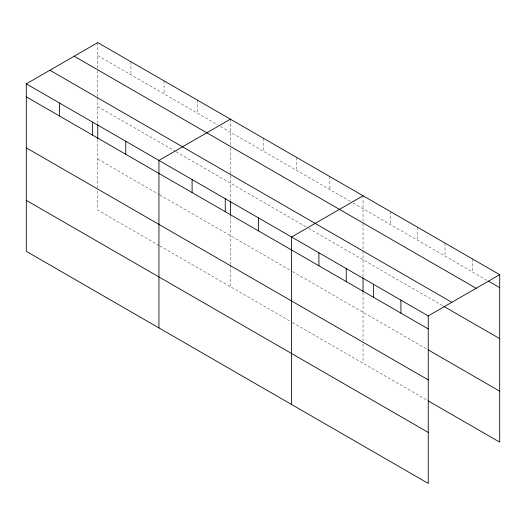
<?xml version="1.0" encoding="UTF-8"?>
<svg xmlns="http://www.w3.org/2000/svg" width="526" height="526" viewBox="0 0 526 526"><rect width="100%" height="100%" fill="white"/><g stroke="black" fill="none" stroke-linecap="round" stroke-linejoin="round"><path stroke-width="0.39" stroke-dasharray="2.63 1.97" d="M97.757 55.592L217.698 124.84M220.519 126.47L350.342 201.419M353.163 203.049L487.083 280.371M97.757 106.574L175.368 151.383M176.072 151.79L308.006 227.962M308.716 228.369L442.931 305.862M97.757 159.102L159.141 194.541M159.845 194.949L291.779 271.12M292.489 271.528L427.513 349.488M159.141 245.524L97.757 210.084L97.757 190.964M159.845 245.931L291.779 322.103M292.489 322.51L427.513 400.47M472.368 258.877L472.368 271.87M445.035 243.097L445.035 256.09M417.703 227.317L417.703 240.31M390.371 211.537L390.371 224.53M363.039 195.757L363.039 250.172M363.039 250.974L363.039 276.972M363.039 292.561L363.039 340.94M363.039 344.122L363.039 363.242M329.881 176.611L329.881 189.61M296.717 157.471L296.717 170.463M263.559 138.325L263.559 151.317M230.401 119.178L230.401 144.92M230.401 148.102L230.401 200.393M230.401 215.982L230.401 264.361M230.401 265.157L230.401 286.663M197.237 100.032L197.237 113.024M164.079 80.892L164.079 93.884M130.921 61.746L130.921 74.738M97.757 42.599L97.757 69.932M97.757 70.727L97.757 97.014M97.757 97.81L97.757 123.814M97.757 139.403L97.757 187.782"/><path stroke-width="0.79" d="M26.3 83.858L428.243 315.916L428.243 483.401L26.3 251.343L26.3 83.858L97.757 42.599L499.7 274.657L499.7 442.142L428.217 400.871M230.401 119.178L158.937 160.437L158.937 327.922M363.039 195.757L291.582 237.016L291.582 404.501M428.243 315.916L499.7 274.657M488.49 281.18L499.7 287.65M74.179 56.216L476.115 288.274M49.885 70.241L451.821 302.299M443.635 306.264L499.7 338.632M26.3 96.85L428.243 328.908M428.217 349.889L499.7 391.16M26.3 147.832L428.243 379.89M26.3 200.36L428.243 432.418M400.911 300.136L400.911 313.128M373.578 284.356L373.578 297.348M363.039 277.787L363.039 291.746M346.246 268.576L346.246 281.568M318.914 252.796L318.914 265.788M258.424 217.869L258.424 230.861M230.401 201.208L230.401 215.167M225.26 198.723L225.26 211.722M192.102 179.583L192.102 192.575M125.78 141.29L125.78 154.282M97.757 124.629L97.757 138.581M92.622 122.144L92.622 135.136M59.458 103.004L59.458 115.996"/></g></svg>
